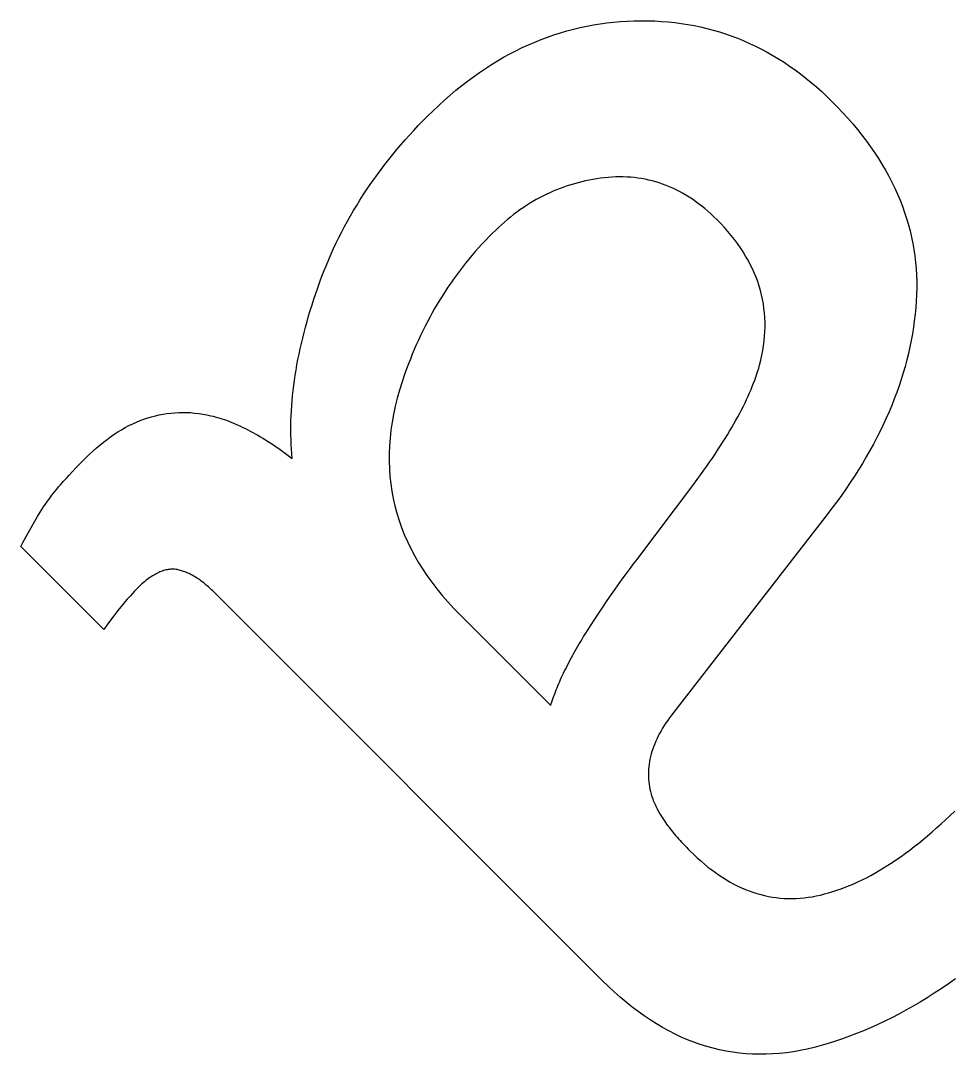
# Model space of a CAD drawing. Header units: metres. Extents: x -53 to 53, y -52 to 53.
# Drawn here: x 24.88 to 28.115, y -28.974 to -25.375 of the extents above; entities that cross this region are included whole.
import ezdxf

# ---------------------------------------------------------------- set-up
doc = ezdxf.new("R2010")
doc.units = ezdxf.units.M

msp = doc.modelspace()

# ---------------------------------------------------------------- linework, layer by layer
for p, q in [((26.8037, -25.4047), (26.8267, -25.3992)), ((26.8267, -25.3992), (26.8497, -25.3942)), ((26.8497, -25.3942), (26.8729, -25.3899)), ((26.8729, -25.3899), (26.8963, -25.3861)), ((26.8963, -25.3861), (26.9198, -25.3829)), ((26.9198, -25.3829), (26.9434, -25.3802)), ((26.9434, -25.3802), (26.9672, -25.3782)), ((26.9672, -25.3782), (26.9911, -25.3767)), ((26.9911, -25.3767), (27.0152, -25.3757)), ((27.0152, -25.3757), (27.0392, -25.3754)), ((27.0392, -25.3754), (27.063, -25.3756)), ((27.063, -25.3756), (27.0866, -25.3764)), ((27.0866, -25.3764), (27.11, -25.3778)), ((27.11, -25.3778), (27.1331, -25.3796)), ((27.1331, -25.3796), (27.1562, -25.3821)), ((27.1562, -25.3821), (27.179, -25.3851)), ((27.179, -25.3851), (27.2016, -25.3886)), ((27.2016, -25.3886), (27.224, -25.3927)), ((27.224, -25.3927), (27.2462, -25.3973)), ((27.2462, -25.3973), (27.2682, -25.4025)), ((27.2682, -25.4025), (27.2901, -25.4083)), ((26.6912, -25.4408), (26.7134, -25.4324)), ((26.7134, -25.4324), (26.7358, -25.4246)), ((26.7358, -25.4246), (26.7583, -25.4174)), ((26.7583, -25.4174), (26.7809, -25.4108)), ((26.7809, -25.4108), (26.8037, -25.4047)), ((27.2901, -25.4083), (27.3117, -25.4146)), ((27.3117, -25.4146), (27.3332, -25.4214)), ((27.3332, -25.4214), (27.3544, -25.4288)), ((27.3544, -25.4288), (27.3754, -25.4368)), ((27.3754, -25.4368), (27.3963, -25.4453)), ((26.6036, -25.4799), (26.6253, -25.4693)), ((26.6253, -25.4693), (26.6471, -25.4592)), ((26.6471, -25.4592), (26.6691, -25.4497)), ((26.6691, -25.4497), (26.6912, -25.4408)), ((27.3963, -25.4453), (27.4169, -25.4543)), ((27.4169, -25.4543), (27.4374, -25.464)), ((27.4374, -25.464), (27.4577, -25.4741)), ((27.4577, -25.4741), (27.4777, -25.4848)), ((26.5394, -25.5152), (26.5607, -25.5029)), ((26.5607, -25.5029), (26.5821, -25.4911)), ((26.5821, -25.4911), (26.6036, -25.4799)), ((27.4777, -25.4848), (27.4976, -25.4961)), ((27.4976, -25.4961), (27.5173, -25.5079)), ((27.5173, -25.5079), (27.5367, -25.5203)), ((26.4765, -25.5558), (26.4974, -25.5417)), ((26.4974, -25.5417), (26.5183, -25.5282)), ((26.5183, -25.5282), (26.5394, -25.5152)), ((27.5367, -25.5203), (27.556, -25.5332)), ((27.556, -25.5332), (27.5751, -25.5467)), ((26.4353, -25.5856), (26.4558, -25.5704)), ((26.4558, -25.5704), (26.4765, -25.5558)), ((27.5751, -25.5467), (27.594, -25.5607)), ((27.594, -25.5607), (27.6127, -25.5753)), ((27.6127, -25.5753), (27.6312, -25.5904)), ((26.3745, -25.6347), (26.3946, -25.6177)), ((26.3946, -25.6177), (26.4149, -25.6014)), ((26.4149, -25.6014), (26.4353, -25.5856)), ((27.6312, -25.5904), (27.6495, -25.6061)), ((27.6495, -25.6061), (27.6676, -25.6223)), ((26.3346, -25.6702), (26.3545, -25.6522)), ((26.3545, -25.6522), (26.3745, -25.6347)), ((27.6676, -25.6223), (27.6855, -25.6391)), ((27.6855, -25.6391), (27.7032, -25.6565)), ((26.2954, -25.7081), (26.3149, -25.6889)), ((26.3149, -25.6889), (26.3346, -25.6702)), ((27.7032, -25.6565), (27.7222, -25.6759)), ((27.7222, -25.6759), (27.7406, -25.6953)), ((26.2635, -25.7407), (26.2793, -25.7243)), ((26.2793, -25.7243), (26.2954, -25.7081)), ((27.7406, -25.6953), (27.7583, -25.7149)), ((27.7583, -25.7149), (27.7755, -25.7346)), ((26.2328, -25.7738), (26.248, -25.7572)), ((26.248, -25.7572), (26.2635, -25.7407)), ((27.7755, -25.7346), (27.7919, -25.7544)), ((27.7919, -25.7544), (27.8078, -25.7743)), ((26.2032, -25.8073), (26.2179, -25.7905)), ((26.2179, -25.7905), (26.2328, -25.7738)), ((27.8078, -25.7743), (27.823, -25.7943)), ((27.823, -25.7943), (27.8376, -25.8145)), ((26.1747, -25.8413), (26.1888, -25.8243)), ((26.1888, -25.8243), (26.2032, -25.8073)), ((27.8376, -25.8145), (27.8515, -25.8347)), ((26.1474, -25.8758), (26.1609, -25.8585)), ((26.1609, -25.8585), (26.1747, -25.8413)), ((27.8515, -25.8347), (27.8648, -25.855)), ((27.8648, -25.855), (27.8775, -25.8754)), ((26.1212, -25.9107), (26.1341, -25.8932)), ((26.1341, -25.8932), (26.1474, -25.8758)), ((27.8775, -25.8754), (27.8896, -25.896)), ((27.8896, -25.896), (27.901, -25.9166)), ((26.0961, -25.9461), (26.1085, -25.9283)), ((26.1085, -25.9283), (26.1212, -25.9107)), ((26.8197, -25.9393), (26.807, -25.9428)), ((26.8325, -25.9361), (26.8197, -25.9393)), ((26.8454, -25.9331), (26.8325, -25.9361)), ((26.8584, -25.9304), (26.8454, -25.9331)), ((26.8714, -25.928), (26.8584, -25.9304)), ((26.8846, -25.9259), (26.8714, -25.928)), ((26.8979, -25.924), (26.8846, -25.9259)), ((26.9113, -25.9223), (26.8979, -25.924)), ((26.9246, -25.921), (26.9113, -25.9223)), ((26.9379, -25.9201), (26.9246, -25.921)), ((26.9511, -25.9194), (26.9379, -25.9201)), ((26.9641, -25.9192), (26.9511, -25.9194)), ((26.9771, -25.9193), (26.9641, -25.9192)), ((26.99, -25.9198), (26.9771, -25.9193)), ((27.0028, -25.9206), (26.99, -25.9198)), ((27.0155, -25.9218), (27.0028, -25.9206)), ((27.0282, -25.9234), (27.0155, -25.9218)), ((27.0407, -25.9252), (27.0282, -25.9234)), ((27.0531, -25.9275), (27.0407, -25.9252)), ((27.0655, -25.9301), (27.0531, -25.9275)), ((27.0777, -25.9331), (27.0655, -25.9301)), ((27.0899, -25.9365), (27.0777, -25.9331)), ((27.1019, -25.9402), (27.0899, -25.9365)), ((27.1139, -25.9442), (27.1019, -25.9402)), ((27.901, -25.9166), (27.9118, -25.9374)), ((27.9118, -25.9374), (27.922, -25.9582)), ((26.0721, -25.9819), (26.0839, -25.9639)), ((26.0839, -25.9639), (26.0961, -25.9461)), ((26.721, -25.9745), (26.7091, -25.9801)), ((26.733, -25.9692), (26.721, -25.9745)), ((26.7451, -25.9641), (26.733, -25.9692)), ((26.7573, -25.9593), (26.7451, -25.9641)), ((26.7696, -25.9548), (26.7573, -25.9593)), ((26.782, -25.9505), (26.7696, -25.9548)), ((26.7945, -25.9465), (26.782, -25.9505)), ((26.807, -25.9428), (26.7945, -25.9465)), ((27.1258, -25.9486), (27.1139, -25.9442)), ((27.1375, -25.9534), (27.1258, -25.9486)), ((27.1492, -25.9585), (27.1375, -25.9534)), ((27.1608, -25.964), (27.1492, -25.9585)), ((27.1723, -25.9699), (27.1608, -25.964)), ((27.1837, -25.9761), (27.1723, -25.9699)), ((27.195, -25.9826), (27.1837, -25.9761)), ((27.922, -25.9582), (27.9315, -25.9792)), ((26.0492, -26.0182), (26.0605, -26)), ((26.0605, -26), (26.0721, -25.9819)), ((26.651, -26.012), (26.6397, -26.0191)), ((26.6624, -26.0051), (26.651, -26.012)), ((26.674, -25.9984), (26.6624, -26.0051)), ((26.6856, -25.992), (26.674, -25.9984)), ((26.6973, -25.9859), (26.6856, -25.992)), ((26.7091, -25.9801), (26.6973, -25.9859)), ((27.2062, -25.9896), (27.195, -25.9826)), ((27.2174, -25.9968), (27.2062, -25.9896)), ((27.2284, -26.0045), (27.2174, -25.9968)), ((27.2393, -26.0125), (27.2284, -26.0045)), ((27.2502, -26.0208), (27.2393, -26.0125)), ((27.9315, -25.9792), (27.9404, -26.0002)), ((27.9404, -26.0002), (27.9486, -26.0214)), ((26.0275, -26.0549), (26.0382, -26.0365)), ((26.0382, -26.0365), (26.0492, -26.0182)), ((26.6063, -26.0422), (26.5954, -26.0504)), ((26.6174, -26.0343), (26.6063, -26.0422)), ((26.6285, -26.0266), (26.6174, -26.0343)), ((26.6397, -26.0191), (26.6285, -26.0266)), ((27.2609, -26.0296), (27.2502, -26.0208)), ((27.2716, -26.0386), (27.2609, -26.0296)), ((27.2821, -26.0481), (27.2716, -26.0386)), ((27.2926, -26.0579), (27.2821, -26.0481)), ((27.9486, -26.0214), (27.9563, -26.0427)), ((27.9563, -26.0427), (27.9633, -26.0641)), ((26.0069, -26.0921), (26.017, -26.0735)), ((26.017, -26.0735), (26.0275, -26.0549)), ((26.5527, -26.086), (26.5422, -26.0955)), ((26.5632, -26.0767), (26.5527, -26.086)), ((26.5738, -26.0677), (26.5632, -26.0767)), ((26.5846, -26.0589), (26.5738, -26.0677)), ((26.5954, -26.0504), (26.5846, -26.0589)), ((27.303, -26.068), (27.2926, -26.0579)), ((27.3163, -26.0816), (27.303, -26.068)), ((27.329, -26.0954), (27.3163, -26.0816)), ((27.9633, -26.0641), (27.9696, -26.0855)), ((27.9696, -26.0855), (27.9754, -26.1071)), ((25.9874, -26.1298), (25.997, -26.1109)), ((25.997, -26.1109), (26.0069, -26.0921)), ((26.5216, -26.1154), (26.5093, -26.1279)), ((26.5319, -26.1053), (26.5216, -26.1154)), ((26.5422, -26.0955), (26.5319, -26.1053)), ((27.3413, -26.1092), (27.329, -26.0954)), ((27.3529, -26.1232), (27.3413, -26.1092)), ((27.9754, -26.1071), (27.9805, -26.1288)), ((25.969, -26.1679), (25.978, -26.1488)), ((25.978, -26.1488), (25.9874, -26.1298)), ((26.4852, -26.1533), (26.4735, -26.1662)), ((26.4972, -26.1405), (26.4852, -26.1533)), ((26.5093, -26.1279), (26.4972, -26.1405)), ((27.364, -26.1373), (27.3529, -26.1232)), ((27.3746, -26.1514), (27.364, -26.1373)), ((27.3846, -26.1657), (27.3746, -26.1514)), ((27.9805, -26.1288), (27.9849, -26.1506)), ((27.9849, -26.1506), (27.9888, -26.1725)), ((25.9518, -26.2065), (25.9602, -26.1871)), ((25.9602, -26.1871), (25.969, -26.1679)), ((26.4505, -26.1926), (26.4394, -26.2059)), ((26.4619, -26.1793), (26.4505, -26.1926)), ((26.4735, -26.1662), (26.4619, -26.1793)), ((27.394, -26.1801), (27.3846, -26.1657)), ((27.4029, -26.1946), (27.394, -26.1801)), ((27.9888, -26.1725), (27.992, -26.1945)), ((25.9356, -26.2455), (25.9436, -26.2259)), ((25.9436, -26.2259), (25.9518, -26.2065)), ((26.4284, -26.2194), (26.4176, -26.2331)), ((26.4394, -26.2059), (26.4284, -26.2194)), ((27.4113, -26.2092), (27.4029, -26.1946)), ((27.4191, -26.2239), (27.4113, -26.2092)), ((27.4263, -26.2387), (27.4191, -26.2239)), ((27.992, -26.1945), (27.9945, -26.2167)), ((27.9945, -26.2167), (27.9965, -26.2389)), ((25.9206, -26.285), (25.928, -26.2652)), ((25.928, -26.2652), (25.9356, -26.2455)), ((26.3966, -26.2608), (26.3864, -26.2749)), ((26.407, -26.2469), (26.3966, -26.2608)), ((26.4176, -26.2331), (26.407, -26.2469)), ((27.4331, -26.2536), (27.4263, -26.2387)), ((27.4392, -26.2686), (27.4331, -26.2536)), ((27.9965, -26.2389), (27.9978, -26.2612)), ((27.9978, -26.2612), (27.9984, -26.2836)), ((25.9135, -26.3049), (25.9206, -26.285)), ((26.3764, -26.2891), (26.3666, -26.3035)), ((26.3864, -26.2749), (26.3764, -26.2891)), ((27.4448, -26.2838), (27.4392, -26.2686)), ((27.4499, -26.299), (27.4448, -26.2838)), ((27.4544, -26.3143), (27.4499, -26.299)), ((27.9984, -26.2836), (27.9985, -26.3062)), ((25.9001, -26.3447), (25.9067, -26.3248)), ((25.9067, -26.3248), (25.9135, -26.3049)), ((26.3475, -26.3327), (26.3383, -26.3475)), ((26.357, -26.318), (26.3475, -26.3327)), ((26.3666, -26.3035), (26.357, -26.318)), ((27.4583, -26.3298), (27.4544, -26.3143)), ((27.4617, -26.3454), (27.4583, -26.3298)), ((27.9979, -26.3288), (27.9966, -26.3516)), ((27.9985, -26.3062), (27.9979, -26.3288)), ((25.8877, -26.384), (25.8938, -26.3644)), ((25.8938, -26.3644), (25.9001, -26.3447)), ((26.3293, -26.3624), (26.3204, -26.3775)), ((26.3383, -26.3475), (26.3293, -26.3624)), ((27.4646, -26.361), (27.4617, -26.3454)), ((27.4668, -26.3768), (27.4646, -26.361)), ((27.9966, -26.3516), (27.9949, -26.3744)), ((25.8763, -26.4228), (25.8819, -26.4034)), ((25.8819, -26.4034), (25.8877, -26.384)), ((26.3033, -26.4081), (26.2951, -26.4237)), ((26.3118, -26.3928), (26.3033, -26.4081)), ((26.3204, -26.3775), (26.3118, -26.3928)), ((27.4686, -26.3926), (27.4668, -26.3768)), ((27.4698, -26.4086), (27.4686, -26.3926)), ((27.4704, -26.4247), (27.4698, -26.4086)), ((27.9927, -26.3972), (27.99, -26.42)), ((27.9949, -26.3744), (27.9927, -26.3972)), ((25.866, -26.4611), (25.871, -26.442)), ((25.871, -26.442), (25.8763, -26.4228)), ((26.287, -26.4393), (26.2791, -26.4552)), ((26.2951, -26.4237), (26.287, -26.4393)), ((27.4701, -26.4572), (27.4705, -26.4409)), ((27.4705, -26.4409), (27.4704, -26.4247)), ((27.9868, -26.4428), (27.9832, -26.4655)), ((27.99, -26.42), (27.9868, -26.4428)), ((25.8567, -26.499), (25.8612, -26.4801)), ((25.8612, -26.4801), (25.866, -26.4611)), ((26.2714, -26.4711), (26.2639, -26.4872)), ((26.2791, -26.4552), (26.2714, -26.4711)), ((27.4675, -26.4901), (27.4691, -26.4736)), ((27.4691, -26.4736), (27.4701, -26.4572)), ((27.9832, -26.4655), (27.979, -26.4883)), ((25.8485, -26.5363), (25.8525, -26.5177)), ((25.8525, -26.5177), (25.8567, -26.499)), ((26.2566, -26.5035), (26.2495, -26.5199)), ((26.2639, -26.4872), (26.2566, -26.5035)), ((27.4628, -26.5235), (27.4654, -26.5067)), ((27.4654, -26.5067), (27.4675, -26.4901)), ((27.9744, -26.511), (27.9693, -26.5337)), ((27.979, -26.4883), (27.9744, -26.511)), ((25.8448, -26.5548), (25.8485, -26.5363)), ((26.2359, -26.5531), (26.2293, -26.5699)), ((26.2426, -26.5364), (26.2359, -26.5531)), ((26.2495, -26.5199), (26.2426, -26.5364)), ((27.4558, -26.5572), (27.4595, -26.5403)), ((27.4595, -26.5403), (27.4628, -26.5235)), ((27.9693, -26.5337), (27.9637, -26.5564)), ((25.8381, -26.5915), (25.8413, -26.5732)), ((25.8413, -26.5732), (25.8448, -26.5548)), ((26.223, -26.5869), (26.2169, -26.604)), ((26.2293, -26.5699), (26.223, -26.5869)), ((27.4455, -26.5948), (27.4486, -26.5845)), ((27.4486, -26.5845), (27.4515, -26.5743)), ((27.4515, -26.5743), (27.4558, -26.5572)), ((27.9577, -26.579), (27.9512, -26.6016)), ((27.9637, -26.5564), (27.9577, -26.579)), ((25.8325, -26.6276), (25.8352, -26.6096)), ((25.8352, -26.6096), (25.8381, -26.5915)), ((26.2169, -26.604), (26.207, -26.6328)), ((27.4346, -26.6266), (27.4385, -26.6158)), ((27.4385, -26.6158), (27.4421, -26.6053)), ((27.4421, -26.6053), (27.4455, -26.5948)), ((27.9442, -26.6243), (27.9367, -26.6469)), ((27.9512, -26.6016), (27.9442, -26.6243)), ((25.8279, -26.6633), (25.8301, -26.6455)), ((25.8301, -26.6455), (25.8325, -26.6276)), ((26.1981, -26.6613), (26.1902, -26.6897)), ((26.207, -26.6328), (26.1981, -26.6613)), ((27.4167, -26.6709), (27.4216, -26.6597)), ((27.4216, -26.6597), (27.4262, -26.6485)), ((27.4262, -26.6485), (27.4306, -26.6375)), ((27.4306, -26.6375), (27.4346, -26.6266)), ((27.9367, -26.6469), (27.9287, -26.6694)), ((25.8244, -26.6985), (25.826, -26.681)), ((25.826, -26.681), (25.8279, -26.6633)), ((26.1902, -26.6897), (26.1832, -26.7178)), ((27.4007, -26.7057), (27.4063, -26.6939)), ((27.4063, -26.6939), (27.4116, -26.6824)), ((27.4116, -26.6824), (27.4167, -26.6709)), ((27.9202, -26.692), (27.9113, -26.7145)), ((27.9287, -26.6694), (27.9202, -26.692)), ((25.8211, -26.7504), (25.8219, -26.7332)), ((25.8219, -26.7332), (25.823, -26.7159)), ((25.823, -26.7159), (25.8244, -26.6985)), ((26.1832, -26.7178), (26.1773, -26.7458)), ((27.3824, -26.7416), (27.3888, -26.7295)), ((27.3888, -26.7295), (27.3949, -26.7175)), ((27.3949, -26.7175), (27.4007, -26.7057)), ((27.9113, -26.7145), (27.9019, -26.737)), ((25.2825, -26.7729), (25.2956, -26.7675)), ((25.2956, -26.7675), (25.3087, -26.7625)), ((25.3087, -26.7625), (25.3219, -26.7581)), ((25.3219, -26.7581), (25.3352, -26.7541)), ((25.3352, -26.7541), (25.3485, -26.7506)), ((25.3485, -26.7506), (25.3619, -26.7475)), ((25.3619, -26.7475), (25.3754, -26.7449)), ((25.3754, -26.7449), (25.3889, -26.7428)), ((25.3889, -26.7428), (25.4024, -26.7412)), ((25.4024, -26.7412), (25.4161, -26.74)), ((25.4161, -26.74), (25.4298, -26.7393)), ((25.4298, -26.7393), (25.4435, -26.739)), ((25.4435, -26.739), (25.4573, -26.7392)), ((25.4573, -26.7392), (25.4712, -26.7399)), ((25.4712, -26.7399), (25.4852, -26.7411)), ((25.4852, -26.7411), (25.4992, -26.7427)), ((25.4992, -26.7427), (25.5132, -26.7448)), ((25.5132, -26.7448), (25.5274, -26.7473)), ((25.5274, -26.7473), (25.5416, -26.7504)), ((25.5416, -26.7504), (25.5492, -26.7522)), ((25.5492, -26.7522), (25.5568, -26.7541)), ((25.5568, -26.7541), (25.5645, -26.7563)), ((25.5645, -26.7563), (25.5723, -26.7586)), ((25.5723, -26.7586), (25.5801, -26.761)), ((25.5801, -26.761), (25.588, -26.7637)), ((25.588, -26.7637), (25.5959, -26.7665)), ((25.5959, -26.7665), (25.604, -26.7695)), ((25.604, -26.7695), (25.612, -26.7727)), ((25.8201, -26.7844), (25.8205, -26.7675)), ((25.8205, -26.7675), (25.8211, -26.7504)), ((26.1773, -26.7458), (26.1723, -26.7735)), ((27.3619, -26.7789), (27.369, -26.7663)), ((27.369, -26.7663), (27.3758, -26.7539)), ((27.3758, -26.7539), (27.3824, -26.7416)), ((27.892, -26.7596), (27.8817, -26.782)), ((27.9019, -26.737), (27.892, -26.7596)), ((25.2181, -26.8068), (25.2309, -26.7991)), ((25.2309, -26.7991), (25.2437, -26.7918)), ((25.2437, -26.7918), (25.2566, -26.785)), ((25.2566, -26.785), (25.2695, -26.7787)), ((25.2695, -26.7787), (25.2825, -26.7729)), ((25.612, -26.7727), (25.6202, -26.776)), ((25.6202, -26.776), (25.6284, -26.7795)), ((25.6284, -26.7795), (25.6367, -26.7832)), ((25.6367, -26.7832), (25.645, -26.787)), ((25.645, -26.787), (25.6534, -26.791)), ((25.6534, -26.791), (25.6619, -26.7952)), ((25.6619, -26.7952), (25.6704, -26.7996)), ((25.6704, -26.7996), (25.679, -26.8041)), ((25.679, -26.8041), (25.6877, -26.8088)), ((25.8201, -26.8012), (25.8201, -26.7844)), ((25.8203, -26.8179), (25.8201, -26.8012)), ((26.1683, -26.801), (26.1652, -26.8283)), ((26.1723, -26.7735), (26.1683, -26.801)), ((27.3392, -26.8173), (27.347, -26.8044)), ((27.347, -26.8044), (27.3546, -26.7915)), ((27.3546, -26.7915), (27.3619, -26.7789)), ((27.8708, -26.8045), (27.8595, -26.8269)), ((27.8817, -26.782), (27.8708, -26.8045)), ((25.1676, -26.8424), (25.1802, -26.8328)), ((25.1802, -26.8328), (25.1927, -26.8237)), ((25.1927, -26.8237), (25.2054, -26.815)), ((25.2054, -26.815), (25.2181, -26.8068)), ((25.6877, -26.8088), (25.6964, -26.8136)), ((25.6964, -26.8136), (25.7052, -26.8187)), ((25.7052, -26.8187), (25.714, -26.8239)), ((25.714, -26.8239), (25.7229, -26.8292)), ((25.7229, -26.8292), (25.7319, -26.8348)), ((25.7319, -26.8348), (25.7409, -26.8405)), ((25.7409, -26.8405), (25.75, -26.8464)), ((25.8207, -26.8345), (25.8203, -26.8179)), ((25.8214, -26.8509), (25.8207, -26.8345)), ((26.1652, -26.8283), (26.1632, -26.8554)), ((27.3228, -26.8437), (27.3311, -26.8304)), ((27.3311, -26.8304), (27.3392, -26.8173)), ((27.8595, -26.8269), (27.8477, -26.8494)), ((25.1182, -26.8855), (25.1305, -26.874)), ((25.1305, -26.874), (25.1428, -26.863)), ((25.1428, -26.863), (25.1552, -26.8525)), ((25.1552, -26.8525), (25.1676, -26.8424)), ((25.75, -26.8464), (25.7592, -26.8524)), ((25.7592, -26.8524), (25.7684, -26.8586)), ((25.7684, -26.8586), (25.7777, -26.865)), ((25.7777, -26.865), (25.7871, -26.8716)), ((25.7871, -26.8716), (25.7965, -26.8783)), ((25.8224, -26.8673), (25.8214, -26.8509)), ((25.8236, -26.8835), (25.8224, -26.8673)), ((26.1632, -26.8554), (26.1621, -26.8823)), ((27.2963, -26.8842), (27.3054, -26.8706)), ((27.3054, -26.8706), (27.3142, -26.857)), ((27.3142, -26.857), (27.3228, -26.8437)), ((27.8354, -26.8718), (27.8226, -26.8941)), ((27.8477, -26.8494), (27.8354, -26.8718)), ((25.0731, -26.931), (25.0914, -26.9121)), ((25.0914, -26.9121), (25.1011, -26.9024)), ((25.1011, -26.9024), (25.106, -26.8974)), ((25.106, -26.8974), (25.1182, -26.8855)), ((25.7965, -26.8783), (25.806, -26.8852)), ((25.806, -26.8852), (25.8155, -26.8923)), ((25.8155, -26.8923), (25.8251, -26.8995)), ((25.8251, -26.8995), (25.8236, -26.8835)), ((26.1621, -26.8823), (26.162, -26.909)), ((26.162, -26.909), (26.1629, -26.9354)), ((27.2676, -26.926), (27.2774, -26.912)), ((27.2774, -26.912), (27.287, -26.898)), ((27.287, -26.898), (27.2963, -26.8842)), ((27.8226, -26.8941), (27.8094, -26.9165)), ((25.0479, -26.9578), (25.0601, -26.9446)), ((25.0601, -26.9446), (25.0731, -26.931)), ((26.1629, -26.9354), (26.1648, -26.9617)), ((27.2473, -26.9546), (27.2576, -26.9402)), ((27.2576, -26.9402), (27.2676, -26.926)), ((27.7957, -26.9389), (27.7815, -26.9612)), ((27.8094, -26.9165), (27.7957, -26.9389)), ((25.0185, -26.9907), (25.0289, -26.9787)), ((25.0289, -26.9787), (25.0401, -26.9663)), ((25.0401, -26.9663), (25.0479, -26.9578)), ((26.1648, -26.9617), (26.1676, -26.9877)), ((27.0244, -27.2517), (27.2259, -26.9837)), ((27.2259, -26.9837), (27.2367, -26.9691)), ((27.2367, -26.9691), (27.2473, -26.9546)), ((27.7668, -26.9835), (27.7516, -27.0058)), ((27.7815, -26.9612), (27.7668, -26.9835)), ((24.9887, -27.0272), (24.9941, -27.0203)), ((24.9941, -27.0203), (24.9997, -27.0132)), ((24.9997, -27.0132), (25.0057, -27.0059)), ((25.0057, -27.0059), (25.0119, -26.9984)), ((25.0119, -26.9984), (25.0185, -26.9907)), ((26.1676, -26.9877), (26.1715, -27.0136)), ((26.1715, -27.0136), (26.1763, -27.0392)), ((27.7516, -27.0058), (27.736, -27.028)), ((24.9653, -27.0596), (24.9707, -27.0517)), ((24.9707, -27.0517), (24.9734, -27.0479)), ((24.9734, -27.0479), (24.9786, -27.0407)), ((24.9786, -27.0407), (24.9887, -27.0272)), ((26.1763, -27.0392), (26.1821, -27.0646)), ((27.7199, -27.0503), (27.7033, -27.0725)), ((27.736, -27.028), (27.7199, -27.0503)), ((24.9388, -27.1012), (24.948, -27.0862)), ((24.948, -27.0862), (24.9539, -27.0769)), ((24.9539, -27.0769), (24.9597, -27.068)), ((24.9597, -27.068), (24.9653, -27.0596)), ((26.1821, -27.0646), (26.1888, -27.0898)), ((26.1888, -27.0898), (26.1966, -27.1148)), ((27.7033, -27.0725), (27.6862, -27.0947)), ((24.9193, -27.1342), (24.9292, -27.1171)), ((24.9292, -27.1171), (24.9388, -27.1012)), ((26.1966, -27.1148), (26.2053, -27.1396)), ((27.6862, -27.0947), (27.1453, -27.7926)), ((24.8983, -27.1714), (24.909, -27.1523)), ((24.909, -27.1523), (24.9193, -27.1342)), ((26.2053, -27.1396), (26.215, -27.1642)), ((26.215, -27.1642), (26.2257, -27.1885)), ((24.8797, -27.2057), (24.8873, -27.1917)), ((24.8873, -27.1917), (24.8983, -27.1714)), ((26.2257, -27.1885), (26.2373, -27.2127)), ((25.1689, -27.4949), (24.8797, -27.2057)), ((26.2373, -27.2127), (26.25, -27.2366)), ((26.25, -27.2366), (26.2636, -27.2603)), ((26.2636, -27.2603), (26.2782, -27.2839)), ((27.0017, -27.2816), (27.013, -27.2666)), ((27.013, -27.2666), (27.0244, -27.2517)), ((25.3385, -27.3083), (25.334, -27.3112)), ((25.3429, -27.3055), (25.3385, -27.3083)), ((25.3473, -27.303), (25.3429, -27.3055)), ((25.3516, -27.3006), (25.3473, -27.303)), ((25.3559, -27.2983), (25.3516, -27.3006)), ((25.3602, -27.2963), (25.3559, -27.2983)), ((25.3645, -27.2944), (25.3602, -27.2963)), ((25.3687, -27.2927), (25.3645, -27.2944)), ((25.3729, -27.2911), (25.3687, -27.2927)), ((25.377, -27.2897), (25.3729, -27.2911)), ((25.3811, -27.2885), (25.377, -27.2897)), ((25.3852, -27.2875), (25.3811, -27.2885)), ((25.3893, -27.2866), (25.3852, -27.2875)), ((25.3933, -27.2859), (25.3893, -27.2866)), ((25.3973, -27.2854), (25.3933, -27.2859)), ((25.4012, -27.285), (25.3973, -27.2854)), ((25.4051, -27.2848), (25.4012, -27.285)), ((25.409, -27.2848), (25.4051, -27.2848)), ((25.4129, -27.2849), (25.409, -27.2848)), ((25.4167, -27.2852), (25.4129, -27.2849)), ((25.4205, -27.2857), (25.4167, -27.2852)), ((25.4242, -27.2863), (25.4205, -27.2857)), ((25.428, -27.2872), (25.4242, -27.2863)), ((25.4317, -27.2881), (25.428, -27.2872)), ((25.4355, -27.2891), (25.4317, -27.2881)), ((25.4393, -27.2901), (25.4355, -27.2891)), ((25.443, -27.2913), (25.4393, -27.2901)), ((25.4468, -27.2926), (25.443, -27.2913)), ((25.4506, -27.2939), (25.4468, -27.2926)), ((25.4543, -27.2954), (25.4506, -27.2939)), ((25.4581, -27.2969), (25.4543, -27.2954)), ((25.4619, -27.2985), (25.4581, -27.2969)), ((25.4656, -27.3002), (25.4619, -27.2985)), ((25.4694, -27.302), (25.4656, -27.3002)), ((25.4731, -27.3039), (25.4694, -27.302)), ((25.4769, -27.3059), (25.4731, -27.3039)), ((25.4806, -27.308), (25.4769, -27.3059)), ((25.4844, -27.3102), (25.4806, -27.308)), ((26.2782, -27.2839), (26.2938, -27.3072)), ((26.2938, -27.3072), (26.3103, -27.3303)), ((26.9737, -27.3195), (26.9848, -27.3042)), ((26.9848, -27.3042), (27.0017, -27.2816)), ((25.2924, -27.3449), (25.2876, -27.3495)), ((25.2972, -27.3405), (25.2924, -27.3449)), ((25.3019, -27.3362), (25.2972, -27.3405)), ((25.3066, -27.3321), (25.3019, -27.3362)), ((25.3112, -27.3282), (25.3066, -27.3321)), ((25.3158, -27.3245), (25.3112, -27.3282)), ((25.3204, -27.3209), (25.3158, -27.3245)), ((25.325, -27.3175), (25.3204, -27.3209)), ((25.3295, -27.3142), (25.325, -27.3175)), ((25.334, -27.3112), (25.3295, -27.3142)), ((25.4881, -27.3124), (25.4844, -27.3102)), ((25.4919, -27.3147), (25.4881, -27.3124)), ((25.4956, -27.3172), (25.4919, -27.3147)), ((25.4994, -27.3197), (25.4956, -27.3172)), ((25.5031, -27.3223), (25.4994, -27.3197)), ((25.5069, -27.325), (25.5031, -27.3223)), ((25.5106, -27.3278), (25.5069, -27.325)), ((25.5143, -27.3307), (25.5106, -27.3278)), ((25.5181, -27.3336), (25.5143, -27.3307)), ((25.5218, -27.3367), (25.5181, -27.3336)), ((25.5256, -27.3398), (25.5218, -27.3367)), ((25.5293, -27.3431), (25.5256, -27.3398)), ((25.533, -27.3464), (25.5293, -27.3431)), ((26.3103, -27.3303), (26.3279, -27.3532)), ((26.9405, -27.366), (26.957, -27.3426)), ((26.957, -27.3426), (26.9737, -27.3195)), ((25.2602, -27.3781), (25.2503, -27.3893)), ((25.2684, -27.3692), (25.2602, -27.3781)), ((25.2764, -27.3607), (25.2684, -27.3692)), ((25.2828, -27.3542), (25.2764, -27.3607)), ((25.2876, -27.3495), (25.2828, -27.3542)), ((25.5368, -27.3498), (25.533, -27.3464)), ((25.5405, -27.3533), (25.5368, -27.3498)), ((25.5442, -27.3569), (25.5405, -27.3533)), ((25.548, -27.3606), (25.5442, -27.3569)), ((26.9049, -28.7175), (25.548, -27.3606)), ((26.3279, -27.3532), (26.3464, -27.3758)), ((26.3464, -27.3758), (26.3659, -27.3983)), ((26.9296, -27.3817), (26.9405, -27.366)), ((25.2352, -27.4073), (25.223, -27.4223)), ((25.2436, -27.3971), (25.2352, -27.4073)), ((25.2503, -27.3893), (25.2436, -27.3971)), ((26.3659, -27.3983), (26.3863, -27.4206)), ((26.8917, -27.4375), (26.9078, -27.4134)), ((26.9078, -27.4134), (26.9187, -27.3975)), ((26.9187, -27.3975), (26.9296, -27.3817)), ((25.2035, -27.4476), (25.1927, -27.4621)), ((25.2106, -27.4382), (25.2035, -27.4476)), ((25.223, -27.4223), (25.2106, -27.4382)), ((26.3863, -27.4206), (26.4078, -27.4426)), ((26.4078, -27.4426), (26.7246, -27.7594)), ((26.8757, -27.4618), (26.8917, -27.4375)), ((25.1799, -27.4795), (25.1689, -27.4949)), ((25.1927, -27.4621), (25.1799, -27.4795)), ((26.8546, -27.4946), (26.8651, -27.4782)), ((26.8651, -27.4782), (26.8757, -27.4618)), ((26.8338, -27.5279), (26.8389, -27.5196)), ((26.8389, -27.5196), (26.8441, -27.5112)), ((26.8441, -27.5112), (26.8546, -27.4946)), ((26.8099, -27.5687), (26.8145, -27.5606)), ((26.8145, -27.5606), (26.8239, -27.5444)), ((26.8239, -27.5444), (26.8288, -27.5361)), ((26.8288, -27.5361), (26.8338, -27.5279)), ((26.7924, -27.6004), (26.7967, -27.5925)), ((26.7967, -27.5925), (26.801, -27.5846)), ((26.801, -27.5846), (26.8054, -27.5767)), ((26.8054, -27.5767), (26.8099, -27.5687)), ((26.7729, -27.6388), (26.7766, -27.6312)), ((26.7766, -27.6312), (26.7804, -27.6236)), ((26.7804, -27.6236), (26.7883, -27.6082)), ((26.7883, -27.6082), (26.7924, -27.6004)), ((26.7558, -27.6759), (26.759, -27.6685)), ((26.759, -27.6685), (26.7623, -27.6612)), ((26.7623, -27.6612), (26.7657, -27.6538)), ((26.7657, -27.6538), (26.7693, -27.6463)), ((26.7693, -27.6463), (26.7729, -27.6388)), ((26.7411, -27.7116), (26.7438, -27.7046)), ((26.7438, -27.7046), (26.7467, -27.6974)), ((26.7467, -27.6974), (26.7496, -27.6903)), ((26.7496, -27.6903), (26.7526, -27.6831)), ((26.7526, -27.6831), (26.7558, -27.6759)), ((26.7288, -27.746), (26.731, -27.7392)), ((26.731, -27.7392), (26.7334, -27.7324)), ((26.7334, -27.7324), (26.7384, -27.7186)), ((26.7384, -27.7186), (26.7411, -27.7116)), ((26.7246, -27.7594), (26.7266, -27.7527)), ((26.7266, -27.7527), (26.7288, -27.746)), ((27.1319, -27.8109), (27.1256, -27.8201)), ((27.1384, -27.8018), (27.1319, -27.8109)), ((27.1453, -27.7926), (27.1384, -27.8018)), ((27.1086, -27.8473), (27.1036, -27.8564)), ((27.114, -27.8382), (27.1086, -27.8473)), ((27.1196, -27.8291), (27.114, -27.8382)), ((27.1256, -27.8201), (27.1196, -27.8291)), ((27.0903, -27.8834), (27.0865, -27.8923)), ((27.0944, -27.8744), (27.0903, -27.8834)), ((27.0988, -27.8654), (27.0944, -27.8744)), ((27.1036, -27.8564), (27.0988, -27.8654)), ((27.0768, -27.9191), (27.0742, -27.928)), ((27.0797, -27.9102), (27.0768, -27.9191)), ((27.0829, -27.9013), (27.0797, -27.9102)), ((27.0865, -27.8923), (27.0829, -27.9013)), ((27.0682, -27.9545), (27.0668, -27.9633)), ((27.0699, -27.9457), (27.0682, -27.9545)), ((27.0719, -27.9369), (27.0699, -27.9457)), ((27.0742, -27.928), (27.0719, -27.9369)), ((27.0645, -27.9897), (27.0644, -27.9984)), ((27.065, -27.9809), (27.0645, -27.9897)), ((27.0658, -27.9722), (27.065, -27.9809)), ((27.0668, -27.9633), (27.0658, -27.9722)), ((27.0644, -27.9984), (27.0645, -28.0071)), ((27.0645, -28.0071), (27.065, -28.0158)), ((27.065, -28.0158), (27.0657, -28.0245)), ((27.0657, -28.0245), (27.0668, -28.0331)), ((27.0668, -28.0331), (27.0681, -28.0418)), ((27.0681, -28.0418), (27.0698, -28.0504)), ((27.0698, -28.0504), (27.0718, -28.059)), ((27.0718, -28.059), (27.0741, -28.0676)), ((27.0741, -28.0676), (27.0767, -28.0761)), ((27.0767, -28.0761), (27.0795, -28.0847)), ((27.0795, -28.0847), (27.0813, -28.0895)), ((27.0813, -28.0895), (27.0833, -28.0943)), ((27.0833, -28.0943), (27.0853, -28.0992)), ((27.0853, -28.0992), (27.0875, -28.1042)), ((27.0875, -28.1042), (27.0898, -28.1092)), ((27.0898, -28.1092), (27.0922, -28.1142)), ((27.0922, -28.1142), (27.0948, -28.1192)), ((27.0948, -28.1192), (27.0975, -28.1243)), ((27.0975, -28.1243), (27.1004, -28.1295)), ((27.1004, -28.1295), (27.1034, -28.1347)), ((27.1034, -28.1347), (27.1065, -28.1399)), ((28.1148, -28.1419), (28.1306, -28.1266)), ((27.1065, -28.1399), (27.1097, -28.1452)), ((27.1097, -28.1452), (27.1131, -28.1505)), ((27.1131, -28.1505), (27.1167, -28.1558)), ((27.1167, -28.1558), (27.1203, -28.1612)), ((27.1203, -28.1612), (27.1241, -28.1666)), ((27.1241, -28.1666), (27.128, -28.1721)), ((27.128, -28.1721), (27.1321, -28.1776)), ((28.0675, -28.1856), (28.0832, -28.1714)), ((28.0832, -28.1714), (28.099, -28.1569)), ((28.099, -28.1569), (28.1148, -28.1419)), ((27.1321, -28.1776), (27.1363, -28.1831)), ((27.1363, -28.1831), (27.1406, -28.1887)), ((27.1406, -28.1887), (27.145, -28.1943)), ((27.145, -28.1943), (27.1496, -28.2)), ((27.1496, -28.2), (27.1543, -28.2057)), ((27.1543, -28.2057), (27.1592, -28.2115)), ((28.0363, -28.2127), (28.0518, -28.1994)), ((28.0518, -28.1994), (28.0675, -28.1856)), ((27.1592, -28.2115), (27.1642, -28.2172)), ((27.1642, -28.2172), (27.1693, -28.2231)), ((27.1693, -28.2231), (27.1746, -28.2289)), ((27.1746, -28.2289), (27.18, -28.2348)), ((27.18, -28.2348), (27.1855, -28.2408)), ((27.1855, -28.2408), (27.1912, -28.2468)), ((27.9897, -28.2505), (28.0052, -28.2383)), ((28.0052, -28.2383), (28.0207, -28.2257)), ((28.0207, -28.2257), (28.0363, -28.2127)), ((27.1912, -28.2468), (27.1969, -28.2528)), ((27.1969, -28.2528), (27.2029, -28.2589)), ((27.2029, -28.2589), (27.2089, -28.265)), ((27.2089, -28.265), (27.2214, -28.2772)), ((27.2214, -28.2772), (27.234, -28.289)), ((27.9437, -28.2847), (27.959, -28.2737)), ((27.959, -28.2737), (27.9743, -28.2623)), ((27.9743, -28.2623), (27.9897, -28.2505)), ((27.234, -28.289), (27.2466, -28.3003)), ((27.2466, -28.3003), (27.2592, -28.3111)), ((27.2592, -28.3111), (27.2719, -28.3215)), ((27.8831, -28.3248), (27.8981, -28.3154)), ((27.8981, -28.3154), (27.9133, -28.3055)), ((27.9133, -28.3055), (27.9285, -28.2953)), ((27.9285, -28.2953), (27.9437, -28.2847)), ((27.2719, -28.3215), (27.2847, -28.3314)), ((27.2847, -28.3314), (27.2975, -28.3408)), ((27.2975, -28.3408), (27.3104, -28.3498)), ((27.3104, -28.3498), (27.3233, -28.3583)), ((27.8232, -28.3586), (27.8381, -28.3507)), ((27.8381, -28.3507), (27.853, -28.3425)), ((27.853, -28.3425), (27.868, -28.3338)), ((27.868, -28.3338), (27.8831, -28.3248)), ((27.3233, -28.3583), (27.3363, -28.3663)), ((27.3363, -28.3663), (27.3493, -28.3739)), ((27.3493, -28.3739), (27.3623, -28.381)), ((27.3623, -28.381), (27.3755, -28.3876)), ((27.3755, -28.3876), (27.3886, -28.3937)), ((27.7496, -28.3919), (27.7642, -28.386)), ((27.7642, -28.386), (27.7789, -28.3797)), ((27.7789, -28.3797), (27.7936, -28.3731)), ((27.7936, -28.3731), (27.8084, -28.366)), ((27.8084, -28.366), (27.8232, -28.3586)), ((27.3886, -28.3937), (27.4019, -28.3994)), ((27.4019, -28.3994), (27.4151, -28.4047)), ((27.4151, -28.4047), (27.4285, -28.4094)), ((27.4285, -28.4094), (27.4418, -28.4137)), ((27.4418, -28.4137), (27.4553, -28.4175)), ((27.4553, -28.4175), (27.4688, -28.4209)), ((27.4688, -28.4209), (27.4823, -28.4238)), ((27.4823, -28.4238), (27.4959, -28.4262)), ((27.6205, -28.4269), (27.6346, -28.4247)), ((27.6346, -28.4247), (27.6488, -28.4219)), ((27.6488, -28.4219), (27.663, -28.4189)), ((27.663, -28.4189), (27.6773, -28.4153)), ((27.6773, -28.4153), (27.6917, -28.4114)), ((27.6917, -28.4114), (27.7061, -28.4071)), ((27.7061, -28.4071), (27.7206, -28.4025)), ((27.7206, -28.4025), (27.7351, -28.3974)), ((27.7351, -28.3974), (27.7496, -28.3919)), ((27.4959, -28.4262), (27.5095, -28.4281)), ((27.5095, -28.4281), (27.5232, -28.4296)), ((27.5232, -28.4296), (27.5369, -28.4306)), ((27.5369, -28.4306), (27.5507, -28.4312)), ((27.5507, -28.4312), (27.5646, -28.4313)), ((27.5646, -28.4313), (27.5785, -28.4309)), ((27.5785, -28.4309), (27.5924, -28.43)), ((27.5924, -28.43), (27.6064, -28.4287)), ((27.6064, -28.4287), (27.6205, -28.4269)), ((28.1332, -28.7112), (28.1086, -28.7284)), ((26.9252, -28.7374), (26.9049, -28.7175)), ((26.9457, -28.7565), (26.9252, -28.7374)), ((28.084, -28.745), (28.0593, -28.7611)), ((28.1086, -28.7284), (28.084, -28.745)), ((26.9662, -28.7747), (26.9457, -28.7565)), ((26.987, -28.7922), (26.9662, -28.7747)), ((28.0347, -28.7767), (28.0101, -28.7916)), ((28.0593, -28.7611), (28.0347, -28.7767)), ((27.0078, -28.8088), (26.987, -28.7922)), ((27.0287, -28.8247), (27.0078, -28.8088)), ((27.9609, -28.8199), (27.9363, -28.8332)), ((27.9855, -28.8061), (27.9609, -28.8199)), ((28.0101, -28.7916), (27.9855, -28.8061)), ((27.0498, -28.8398), (27.0287, -28.8247)), ((27.071, -28.854), (27.0498, -28.8398)), ((27.0924, -28.8675), (27.071, -28.854)), ((27.9117, -28.846), (27.8871, -28.8582)), ((27.9363, -28.8332), (27.9117, -28.846)), ((27.1138, -28.8801), (27.0924, -28.8675)), ((27.1354, -28.892), (27.1138, -28.8801)), ((27.1571, -28.903), (27.1354, -28.892)), ((27.8134, -28.8914), (27.7889, -28.9014)), ((27.838, -28.8809), (27.8134, -28.8914)), ((27.8626, -28.8698), (27.838, -28.8809)), ((27.8871, -28.8582), (27.8626, -28.8698)), ((27.1789, -28.9132), (27.1571, -28.903)), ((27.2009, -28.9227), (27.1789, -28.9132)), ((27.223, -28.9313), (27.2009, -28.9227)), ((27.7153, -28.9279), (27.6907, -28.9357)), ((27.7398, -28.9196), (27.7153, -28.9279)), ((27.7643, -28.9108), (27.7398, -28.9196)), ((27.7889, -28.9014), (27.7643, -28.9108)), ((27.2452, -28.9391), (27.223, -28.9313)), ((27.2675, -28.9462), (27.2452, -28.9391)), ((27.2899, -28.9524), (27.2675, -28.9462)), ((27.3125, -28.9578), (27.2899, -28.9524)), ((27.3352, -28.9624), (27.3125, -28.9578)), ((27.358, -28.9662), (27.3352, -28.9624)), ((27.5691, -28.9645), (27.5452, -28.9679)), ((27.5932, -28.9603), (27.5691, -28.9645)), ((27.6174, -28.9553), (27.5932, -28.9603)), ((27.6417, -28.9495), (27.6174, -28.9553)), ((27.6662, -28.9428), (27.6417, -28.9495)), ((27.6907, -28.9357), (27.6662, -28.9428)), ((27.381, -28.9693), (27.358, -28.9662)), ((27.4041, -28.9715), (27.381, -28.9693)), ((27.4273, -28.9729), (27.4041, -28.9715)), ((27.4506, -28.9735), (27.4273, -28.9729)), ((27.4741, -28.9733), (27.4506, -28.9735)), ((27.4976, -28.9723), (27.4741, -28.9733)), ((27.5213, -28.9705), (27.4976, -28.9723)), ((27.5452, -28.9679), (27.5213, -28.9705))]:
    msp.add_line(p, q)

doc.saveas('drawing.dxf')
